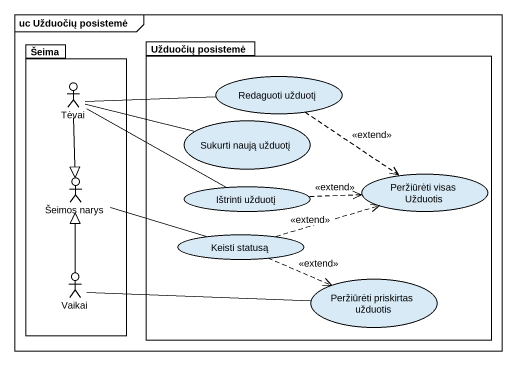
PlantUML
@startuml
mainframe uc Užduočių posistemė
package Šeima {
  actor Tėvai
  actor "Šeimos narys" as Šeimos_narys
  actor Vaikai
}
package "Užduočių posistemė" as Užduočių_posistemė {
  usecase "Redaguoti užduotį" as Redaguoti_užduotį
  usecase "Sukurti naują užduotį" as Sukurti_naują_užduotį
  usecase "Peržiūrėti visas Užduotis" as Peržiūrėti_visas_Užduotis
  usecase "Ištrinti užduotį" as Ištrinti_užduotį
  usecase "Keisti statusą" as Keisti_statusą
  usecase "Peržiūrėti priskirtas užduotis" as Peržiūrėti_priskirtas
}
Tėvai -right- Redaguoti_užduotį
Tėvai -right- Sukurti_naują_užduotį
Tėvai --|> Šeimos_narys
Tėvai -right- Ištrinti_užduotį
Redaguoti_užduotį ..> Peržiūrėti_visas_Užduotis : <<extend>>
Šeimos_narys -right- Keisti_statusą
Ištrinti_užduotį .right.> Peržiūrėti_visas_Užduotis : <<extend>>
Keisti_statusą .right.> Peržiūrėti_visas_Užduotis : <<extend>>
Keisti_statusą .right.> Peržiūrėti_priskirtas : <<extend>>
Vaikai -up-|> Šeimos_narys
Vaikai -right- Peržiūrėti_priskirtas
@enduml
